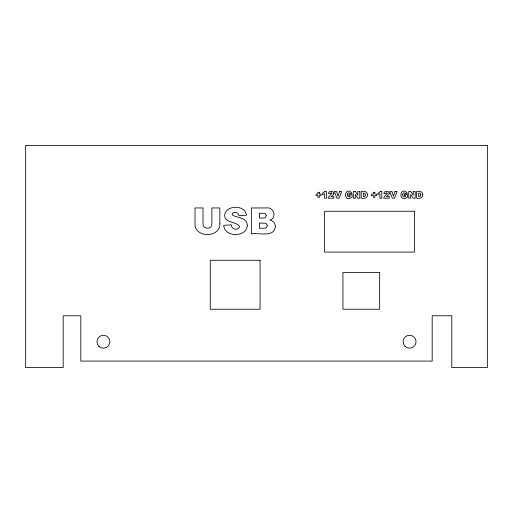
<?xml version="1.0" encoding="UTF-8"?>
<svg xmlns="http://www.w3.org/2000/svg" width="513" height="513" viewBox="0 0 513 513"><rect width="100%" height="100%" fill="white"/><g stroke="black" fill="none" stroke-linecap="round" stroke-linejoin="round"><path stroke-width="0.77" d="M347.346 194.312C346.75 196.126 348.763 197.652 350.27 196.376L350.27 195.742L348.878 195.742L348.878 194.337L352.098 194.337L352.098 197.216C342.351 203.546 344.332 184.969 352.008 193.234L349.994 193.593C349.488 192.17 347.224 192.869 347.346 194.312M402.737 194.312C402.141 196.126 404.154 197.652 405.661 196.376L405.661 195.742L404.27 195.742L404.27 194.337L407.489 194.337L407.489 197.216C397.742 203.546 399.723 184.969 407.399 193.234L405.385 193.593C404.879 192.17 402.615 192.869 402.737 194.312M365.314 194.831L364.974 196.306L363.287 196.652L363.287 192.971L364.967 193.363L365.314 194.831M420.705 194.831L420.365 196.306L418.679 196.652L418.679 192.971L420.359 193.363L420.705 194.831M367.404 194.793C367.84 198.262 363.659 198.698 361.203 198.185L361.203 191.445C363.691 190.894 367.757 191.375 367.404 194.793M422.795 194.793C423.231 198.262 419.05 198.698 416.594 198.185L416.594 191.445C419.083 190.894 423.148 191.375 422.795 194.793M219.865 223.405C220.885 238.186 193.997 238.199 195.023 223.405L195.023 207.957L203.013 207.957L203.013 223.771C202.641 227.823 207.964 229.632 210.696 227.105L211.58 225.682L211.875 223.771L211.875 207.957L219.865 207.957L219.865 223.405M275.301 226.509C274.481 238.167 258.001 232.274 251.338 233.883L251.338 207.957L266.337 207.957C273.641 206.482 277.366 217.961 269.87 220.09C272.98 220.616 275.487 223.27 275.301 226.509M247.292 225.451C246.759 237.564 224.181 237.654 223.771 225.31L231.395 224.829C230.978 229.337 238.616 231.139 239.513 226.56C236.487 220.917 222.244 223.565 225.034 213.158C228.458 204.822 245.535 205.174 246.445 215.248L238.891 215.684C238.808 212.523 234.127 211.106 232.331 213.594L232.299 214.966C237.218 218.166 247.26 217.256 247.292 225.451M333.88 193.292L333.514 194.465L331 196.659L333.925 196.659L333.925 198.185L328.307 198.185L328.891 196.62L332.007 193.356L331.212 192.612L330.321 193.632L328.442 193.478C328.474 190.624 333.713 190.496 333.88 193.292M389.271 193.292L388.905 194.465L386.392 196.659L389.316 196.659L389.316 198.185L383.698 198.185L384.282 196.62L387.405 193.356L386.603 192.612L385.712 193.632L383.833 193.478C383.865 190.624 389.104 190.496 389.271 193.292M266.247 215.614L265.516 217.48L264.496 217.967L259.424 218.128L259.424 213.209L264.509 213.37L265.516 213.85L266.247 215.614M267.273 225.605L266.427 227.58L265.272 228.131L259.424 228.311L259.424 223.059L265.279 223.238L266.433 223.758L267.273 225.605M339.555 191.445L338.061 196.293L336.541 191.445L334.367 191.445L336.913 198.185L339.17 198.185L341.671 191.445L339.555 191.445M394.946 191.445L393.452 196.293L391.932 191.445L389.758 191.445L392.304 198.185L394.561 198.185L397.062 191.445L394.946 191.445M324.857 191.33L324.03 192.394L322.542 193.138L322.542 194.671L324.511 193.69L324.511 198.185L326.403 198.185L326.403 191.33L324.857 191.33M380.248 191.33L379.421 192.394L377.934 193.138L377.934 194.671L379.902 193.69L379.902 198.185L381.8 198.185L381.8 191.33L380.248 191.33M487.35 145.384L25.65 145.384L25.65 367.616L63.189 367.616L63.189 315.771L80.817 315.771L80.817 361.081L432.183 361.081L432.183 315.771L451.786 315.771L451.786 367.616L487.35 367.616L487.35 145.384M355.291 191.445L353.348 191.445L353.348 198.185L355.304 198.185L355.304 194.485L357.83 198.185L359.793 198.185L359.793 191.445L357.83 191.445L357.83 195.171L355.291 191.445M410.682 191.445L408.739 191.445L408.739 198.185L410.695 198.185L410.695 194.485L413.221 198.185L415.184 198.185L415.184 191.445L413.221 191.445L413.221 195.171L410.682 191.445M319.387 192.304L317.906 192.304L317.906 194.081L316.143 194.081L316.143 195.562L317.906 195.562L317.906 197.325L319.387 197.325L319.387 195.562L321.157 195.562L321.157 194.081L319.387 194.081L319.387 192.304M374.779 192.304L373.297 192.304L373.297 194.081L371.534 194.081L371.534 195.562L373.297 195.562L373.297 197.325L374.779 197.325L374.779 195.562L376.548 195.562L376.548 194.081L374.779 194.081L374.779 192.304M414.376 211.26L324.562 211.26L324.562 252.082L414.376 252.082L414.376 211.26M260.065 260.251L210.259 260.251L210.259 309.236L260.065 309.236L260.065 260.251M379.678 272.493L342.934 272.493L342.934 309.236L379.678 309.236L379.678 272.493M98.836 346.275A6.483 6.483 0 0 0 109.679 343.37A6.483 6.483 0 0 0 101.741 335.431A6.483 6.483 0 0 0 98.836 346.275M405.001 346.275A6.483 6.483 0 0 0 415.838 343.37A6.483 6.483 0 0 0 407.906 335.431A6.483 6.483 0 0 0 405.001 346.275"/></g></svg>
